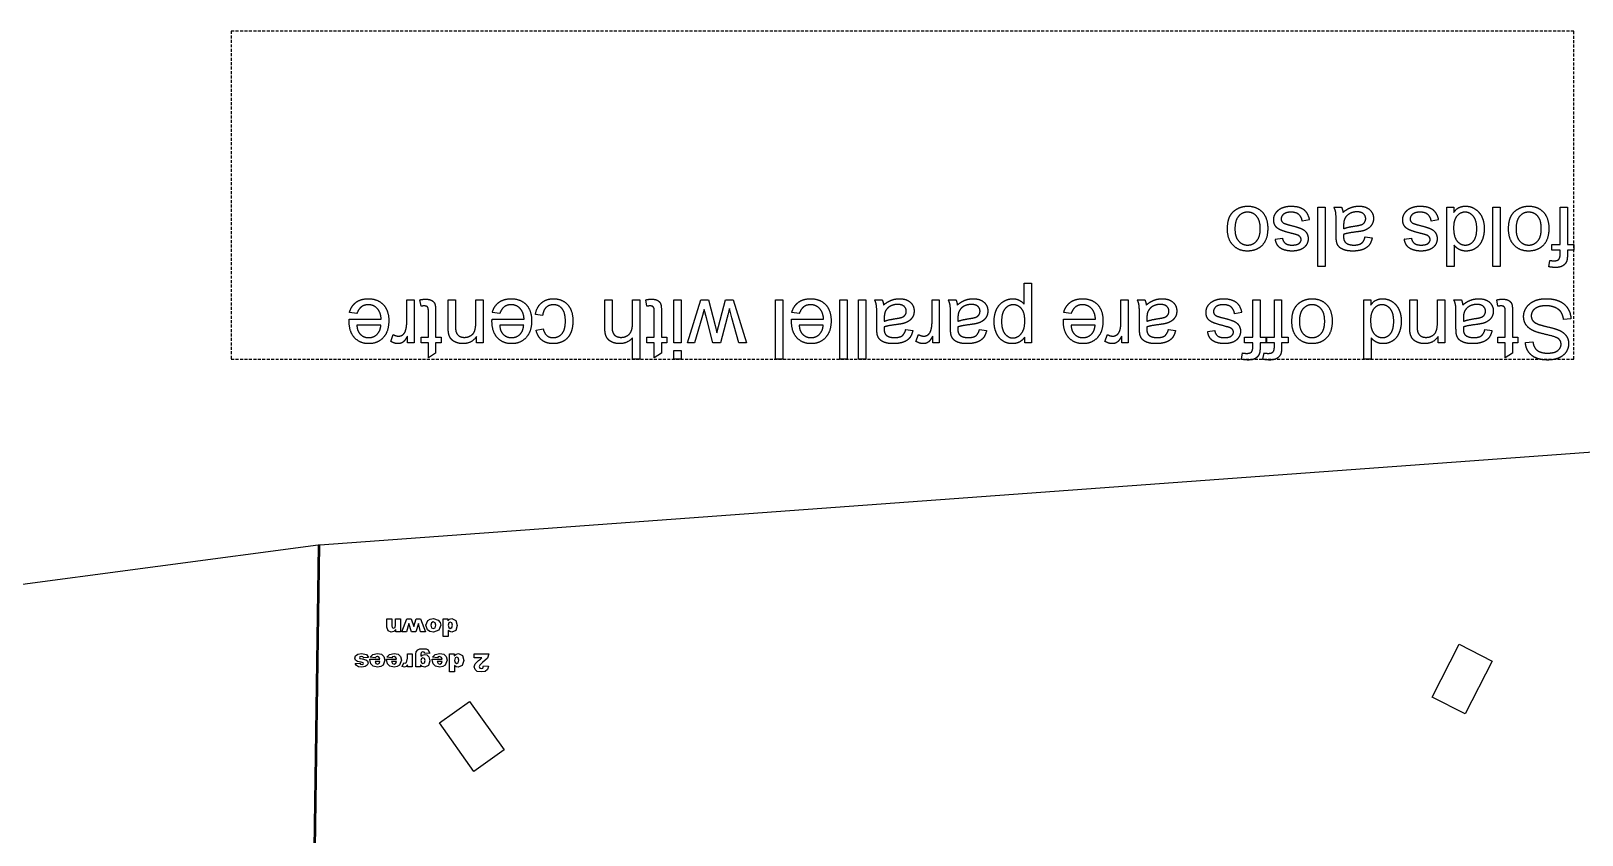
# Model space of a CAD drawing. Header units: millimetres. Extents: x -3 to 974, y -34 to 241.
# Drawn here: x 489.2 to 750.5, y 105.7 to 241.3 of the extents above; entities that cross this region are included whole.
import ezdxf

# ---------------------------------------------------------------- set-up
doc = ezdxf.new("R2010")
doc.units = ezdxf.units.MM
doc.linetypes.add('DASHED', pattern=[0.75, 0.5, -0.25])
doc.layers.get('0').update_dxf_attribs({"linetype": 'CONTINUOUS'})

msp = doc.modelspace()

# ---------------------------------------------------------------- linework, layer by layer
at = {"linetype": 'DASHED'}
for p, q in [((749.17, 241.28), (522.92, 241.28)), ((522.92, 241.28), (522.92, 185.98)), ((749.17, 185.98), (749.17, 241.28)), ((522.92, 185.98), (749.17, 185.98))]:
    msp.add_line(p, q, dxfattribs=at)
for p, q in [((704.61, 209.42), (703.39, 209.23)), ((706.02, 201.58), (706.02, 211.58)), ((706.02, 211.58), (707.25, 211.58)), ((707.25, 211.58), (707.25, 201.58)), ((708.73, 211.58), (710.02, 211.58)), ((726.35, 209.42), (725.13, 209.23)), ((727.79, 201.58), (727.79, 211.58)), ((727.79, 211.58), (728.93, 211.58)), ((728.93, 211.58), (728.93, 210.67)), ((735.53, 201.58), (735.53, 211.58)), ((735.53, 211.58), (736.76, 211.58)), ((736.76, 211.58), (736.76, 201.58)), ((746.87, 205.29), (746.87, 211.58)), ((746.87, 211.58), (748.09, 211.58)), ((748.09, 211.58), (748.09, 205.29)), ((709.12, 206.91), (709.12, 208.55)), ((710.37, 208.4), (710.37, 207.95)), ((713.99, 206.57), (715.19, 206.41)), ((698.86, 206.21), (700.07, 206.37)), ((720.6, 206.21), (721.8, 206.37)), ((729.01, 205.17), (729.01, 201.58)), ((745.45, 204.34), (745.45, 205.29)), ((745.45, 205.29), (746.87, 205.29)), ((746.87, 204.34), (745.45, 204.34)), ((746.87, 203.67), (746.87, 204.34)), ((748.09, 205.29), (749.17, 205.29)), ((749.17, 204.34), (748.09, 204.34)), ((748.09, 204.34), (748.09, 203.57)), ((749.17, 205.29), (749.17, 204.34)), ((707.25, 201.58), (706.02, 201.58)), ((729.01, 201.58), (727.79, 201.58)), ((736.76, 201.58), (735.53, 201.58)), ((744.94, 201.54), (745.12, 202.61)), ((656.55, 195.23), (656.55, 198.75)), ((656.55, 198.75), (657.77, 198.75)), ((657.77, 198.75), (657.77, 188.73)), ((544.11, 193.64), (542.84, 193.8)), ((552.51, 192.18), (552.51, 195.98)), ((552.51, 195.98), (553.73, 195.98)), ((553.73, 195.98), (553.73, 188.73)), ((554.92, 194.88), (554.74, 195.96)), ((556.16, 189.69), (556.16, 193.92)), ((557.38, 193.86), (557.38, 189.69)), ((559.49, 191.52), (559.49, 195.98)), ((559.49, 195.98), (560.71, 195.98)), ((560.71, 195.98), (560.71, 191.57)), ((564.14, 192.02), (564.14, 195.98)), ((564.14, 195.98), (565.37, 195.98)), ((565.37, 195.98), (565.37, 188.73)), ((568.18, 193.64), (566.91, 193.8)), ((575.4, 193.32), (574.19, 193.48)), ((585.88, 191.39), (585.88, 195.98)), ((585.88, 195.98), (587.1, 195.98)), ((587.1, 195.98), (587.1, 191.39)), ((590.55, 192.01), (590.55, 195.98)), ((590.55, 195.98), (591.78, 195.98)), ((591.78, 195.98), (591.78, 185.98)), ((592.98, 194.88), (592.8, 195.96)), ((594.21, 189.69), (594.21, 193.92)), ((595.43, 193.86), (595.43, 189.69)), ((597.53, 188.73), (597.53, 195.98)), ((597.53, 195.98), (598.76, 195.98)), ((598.76, 195.98), (598.76, 188.73)), ((599.79, 188.73), (602.06, 195.98)), ((602.06, 195.98), (603.33, 195.98)), ((602.64, 194.32), (602.23, 192.92)), ((603, 192.93), (602.64, 194.32)), ((603.33, 195.98), (604.49, 191.64)), ((604.76, 190.4), (606.23, 195.98)), ((606.23, 195.98), (607.51, 195.98)), ((607.31, 192.91), (606.88, 194.47)), ((607.51, 195.98), (609.73, 188.73)), ((614.64, 185.98), (614.64, 195.98)), ((614.64, 195.98), (615.86, 195.98)), ((615.86, 195.98), (615.86, 185.98)), ((618.65, 193.64), (617.38, 193.8)), ((625.51, 185.98), (625.51, 195.98)), ((625.51, 195.98), (626.74, 195.98)), ((626.74, 195.98), (626.74, 185.98)), ((628.61, 185.98), (628.61, 195.98)), ((628.61, 195.98), (629.84, 195.98)), ((629.84, 195.98), (629.84, 185.98)), ((631.33, 195.98), (632.61, 195.98)), ((641.02, 192.18), (641.02, 195.98)), ((641.02, 195.98), (642.25, 195.98)), ((642.25, 195.98), (642.25, 188.73)), ((643.75, 195.98), (645.03, 195.98)), ((664.46, 193.64), (663.2, 193.8)), ((672.86, 192.18), (672.86, 195.98)), ((672.86, 195.98), (674.09, 195.98)), ((674.09, 195.98), (674.09, 188.73)), ((675.59, 195.98), (676.87, 195.98)), ((693.2, 193.81), (691.99, 193.62)), ((695.08, 189.69), (695.08, 195.98)), ((695.08, 195.98), (696.3, 195.98)), ((696.3, 195.98), (696.3, 189.69)), ((698.71, 189.69), (698.71, 195.98)), ((698.71, 195.98), (699.93, 195.98)), ((699.93, 195.98), (699.93, 189.69)), ((713.8, 185.98), (713.8, 195.98)), ((713.8, 195.98), (714.94, 195.98)), ((714.94, 195.98), (714.94, 195.06)), ((721.52, 191.52), (721.52, 195.98)), ((721.52, 195.98), (722.75, 195.98)), ((722.75, 195.98), (722.75, 191.57)), ((726.18, 192.02), (726.18, 195.98)), ((726.18, 195.98), (727.41, 195.98)), ((727.41, 195.98), (727.41, 188.73)), ((728.93, 195.98), (730.21, 195.98)), ((736.38, 194.88), (736.2, 195.96)), ((737.62, 189.69), (737.62, 193.92)), ((738.84, 193.86), (738.84, 189.69)), ((542.81, 192.67), (548.21, 192.67)), ((548.14, 191.66), (544.1, 191.66)), ((566.88, 192.67), (572.28, 192.67)), ((572.21, 191.66), (568.17, 191.66)), ((574.31, 190.86), (575.5, 191.04)), ((602.23, 192.92), (600.99, 188.73)), ((604.09, 188.73), (603, 192.93)), ((604.49, 191.64), (604.76, 190.4)), ((606.5, 192.98), (605.35, 188.73)), ((608.46, 188.73), (607.31, 192.91)), ((617.34, 192.67), (622.75, 192.67)), ((622.68, 191.66), (618.63, 191.66)), ((631.72, 191.3), (631.72, 192.94)), ((632.96, 192.79), (632.96, 192.34)), ((636.59, 190.96), (637.79, 190.8)), ((644.14, 191.3), (644.14, 192.94)), ((645.38, 192.79), (645.38, 192.34)), ((649.01, 190.96), (650.21, 190.8)), ((663.16, 192.67), (668.56, 192.67)), ((668.5, 191.66), (664.45, 191.66)), ((675.98, 191.3), (675.98, 192.94)), ((677.22, 192.79), (677.22, 192.34)), ((680.85, 190.96), (682.05, 190.8)), ((729.31, 191.3), (729.31, 192.94)), ((730.56, 192.79), (730.56, 192.34)), ((734.19, 190.96), (735.39, 190.8)), ((748.67, 192.76), (747.43, 192.65)), ((549.8, 188.96), (550.22, 190.1)), ((552.63, 188.73), (552.63, 189.83)), ((553.73, 188.73), (552.63, 188.73)), ((554.92, 188.73), (554.92, 189.69)), ((554.92, 189.69), (556.16, 189.69)), ((556.16, 188.73), (554.92, 188.73)), ((556.16, 186.2), (556.16, 188.73)), ((557.38, 189.69), (558.28, 189.69)), ((558.28, 188.73), (557.38, 188.73)), ((557.38, 188.73), (557.38, 186.94)), ((558.28, 189.69), (558.28, 188.73)), ((564.27, 188.73), (564.27, 189.76)), ((565.37, 188.73), (564.27, 188.73)), ((590.55, 185.98), (590.55, 189.56)), ((592.98, 188.73), (592.98, 189.69)), ((592.98, 189.69), (594.21, 189.69)), ((594.21, 188.73), (592.98, 188.73)), ((594.21, 186.2), (594.21, 188.73)), ((595.43, 189.69), (596.33, 189.69)), ((596.33, 188.73), (595.43, 188.73)), ((595.43, 188.73), (595.43, 186.94)), ((596.33, 189.69), (596.33, 188.73)), ((598.76, 188.73), (597.53, 188.73)), ((600.99, 188.73), (599.79, 188.73)), ((605.35, 188.73), (604.09, 188.73)), ((609.73, 188.73), (608.46, 188.73)), ((638.31, 188.96), (638.73, 190.1)), ((641.14, 188.73), (641.14, 189.83)), ((642.25, 188.73), (641.14, 188.73)), ((656.65, 188.73), (656.65, 189.67)), ((657.77, 188.73), (656.65, 188.73)), ((670.15, 188.96), (670.58, 190.1)), ((672.98, 188.73), (672.98, 189.83)), ((674.09, 188.73), (672.98, 188.73)), ((687.46, 190.6), (688.66, 190.77)), ((693.67, 188.73), (693.67, 189.69)), ((693.67, 189.69), (695.08, 189.69)), ((695.08, 188.73), (693.67, 188.73)), ((695.08, 188.06), (695.08, 188.73)), ((696.3, 189.69), (697.38, 189.69)), ((697.38, 188.73), (696.3, 188.73)), ((696.3, 188.73), (696.3, 187.96)), ((697.3, 188.73), (697.3, 189.69)), ((697.3, 189.69), (698.71, 189.69)), ((698.71, 188.73), (697.3, 188.73)), ((697.38, 189.69), (697.38, 188.73)), ((698.71, 188.06), (698.71, 188.73)), ((699.93, 189.69), (701.01, 189.69)), ((701.01, 188.73), (699.93, 188.73)), ((699.93, 188.73), (699.93, 187.96)), ((701.01, 189.69), (701.01, 188.73)), ((715.02, 189.56), (715.02, 185.98)), ((726.31, 188.73), (726.31, 189.76)), ((727.41, 188.73), (726.31, 188.73)), ((736.38, 188.73), (736.38, 189.69)), ((736.38, 189.69), (737.62, 189.69)), ((737.62, 188.73), (736.38, 188.73)), ((737.62, 186.2), (737.62, 188.73)), ((738.84, 189.69), (739.74, 189.69)), ((739.74, 188.73), (738.84, 188.73)), ((738.84, 188.73), (738.84, 186.94)), ((739.74, 189.69), (739.74, 188.73)), ((741.01, 188.79), (742.28, 188.89)), ((557.38, 186.94), (556.16, 186.2)), ((591.78, 185.98), (590.55, 185.98)), ((595.43, 186.94), (594.21, 186.2)), ((597.53, 185.98), (597.53, 187.39)), ((597.53, 187.39), (598.76, 187.39)), ((598.76, 185.98), (597.53, 185.98)), ((598.76, 187.39), (598.76, 185.98)), ((615.86, 185.98), (614.64, 185.98)), ((626.74, 185.98), (625.51, 185.98)), ((629.84, 185.98), (628.61, 185.98)), ((693.15, 185.93), (693.33, 187)), ((696.78, 185.93), (696.96, 187)), ((715.02, 185.98), (713.8, 185.98)), ((738.84, 186.94), (737.62, 186.2)), ((809.28, 174.43), (537.87, 154.61)), ((537.56, 154.59), (328.31, 126.67)), ((536.64, 79.85, 0), (537.72, 154.6))]:
    msp.add_line(p, q)
for points in [[(536.49, 79.85), (536.79, 79.84), (537.87, 154.61), (537.56, 154.59)], [(551.45, 140), (550.68, 140), (550.68, 140.35), (550.33, 140.04), (549.89, 139.95), (549.35, 140.15), (549.16, 140.79), (549.16, 142.17), (549.99, 142.17), (549.99, 140.98), (550.07, 140.69), (550.28, 140.6), (550.53, 140.72), (550.62, 141.13), (550.62, 142.17), (551.45, 142.17)], [(554.85, 142.17), (555.65, 140), (554.85, 140), (554.5, 141.37), (554.06, 140), (553.3, 140), (552.85, 141.37), (552.49, 140), (551.69, 140), (552.5, 142.17), (553.24, 142.17), (553.68, 140.86), (554.1, 142.17)], [(558.23, 141.09), (557.9, 140.27), (556.99, 139.95), (556.42, 140.04), (556, 140.33), (555.73, 141.08), (556.07, 141.9), (556.46, 142.14), (556.99, 142.22), (557.83, 141.95), (558.13, 141.57)], [(557.4, 141.09), (557.28, 141.52), (556.98, 141.66), (556.69, 141.52), (556.57, 141.08), (556.69, 140.66), (556.98, 140.52), (557.28, 140.66)], [(558.64, 139.17), (558.64, 142.17), (559.42, 142.17), (559.42, 141.85), (559.71, 142.13), (560.12, 142.22), (560.79, 141.88), (561.03, 141.06), (560.77, 140.23), (560.11, 139.95), (559.76, 140.01), (559.48, 140.21), (559.48, 139.17)], [(559.47, 141.08), (559.58, 140.7), (559.85, 140.57), (560.1, 140.69), (560.2, 141.1), (560.09, 141.49), (559.84, 141.61), (559.58, 141.48)], [(546.08, 135.66), (545.25, 135.58), (545.11, 135.79), (544.86, 135.85), (544.6, 135.78), (544.53, 135.65), (544.63, 135.51), (544.98, 135.42), (545.59, 135.28), (545.87, 135.07), (545.99, 134.72), (545.86, 134.35), (545.52, 134.11), (544.93, 134.04), (544.36, 134.1), (544.05, 134.28), (543.84, 134.62), (544.63, 134.7), (544.73, 134.54), (544.97, 134.48), (545.18, 134.53), (545.24, 134.65), (545.16, 134.77), (544.8, 134.84), (544.19, 134.97), (543.88, 135.21), (543.77, 135.55), (543.88, 135.92), (544.24, 136.2), (544.91, 136.31), (545.75, 136.14)], [(546.31, 135.38), (547.98, 135.38), (547.88, 135.68), (547.56, 135.82), (547.33, 135.76), (547.18, 135.62), (546.36, 135.7), (546.82, 136.17), (547.58, 136.31), (548.26, 136.19), (548.67, 135.8), (548.83, 135.18), (548.51, 134.35), (548.12, 134.12), (547.6, 134.04), (546.87, 134.18), (546.46, 134.59), (546.31, 135.29)], [(549.11, 135.38), (550.78, 135.38), (550.67, 135.68), (550.36, 135.82), (550.12, 135.76), (549.98, 135.62), (549.16, 135.7), (549.61, 136.17), (550.37, 136.31), (551.05, 136.19), (551.46, 135.8), (551.63, 135.18), (551.3, 134.35), (550.91, 134.12), (550.4, 134.04), (549.66, 134.18), (549.25, 134.59), (549.11, 135.29)], [(553.44, 134.09), (552.66, 134.09), (552.66, 134.44), (552.43, 134.12), (552.13, 134.04), (551.73, 134.15), (551.99, 134.75), (552.22, 134.68), (552.48, 134.82), (552.61, 135.53), (552.61, 136.26), (553.44, 136.26)], [(554.81, 134.09), (554.03, 134.09), (554.03, 136.14), (554.03, 136.24), (554.11, 136.63), (554.35, 136.93), (554.71, 137.09), (555.22, 137.14), (555.77, 137.09), (556.12, 136.95), (556.36, 136.42), (556.36, 136.31), (555.55, 136.4), (555.46, 136.56), (555.23, 136.62), (554.96, 136.52), (554.87, 136.19), (554.87, 135.86), (555.11, 136.07), (555.53, 136.17), (555.92, 136.08), (556.23, 135.79), (556.42, 135.08), (556.18, 134.3), (555.54, 134.04), (555.12, 134.12), (554.81, 134.41)], [(556.81, 135.38), (558.48, 135.38), (558.37, 135.68), (558.05, 135.82), (557.82, 135.76), (557.68, 135.62), (556.86, 135.7), (557.31, 136.17), (558.07, 136.31), (558.75, 136.19), (559.16, 135.8), (559.33, 135.18), (559, 134.35), (558.61, 134.12), (558.1, 134.04), (557.36, 134.18), (556.95, 134.59), (556.81, 135.29)], [(559.73, 133.26), (559.73, 136.26), (560.51, 136.26), (560.51, 135.94), (560.81, 136.22), (561.21, 136.31), (561.89, 135.97), (562.12, 135.15), (561.86, 134.32), (561.2, 134.04), (560.85, 134.1), (560.57, 134.3), (560.57, 133.26)], [(563.85, 136.26), (566.35, 136.26), (566.09, 135.56), (565.27, 134.79), (564.8, 134.38), (564.7, 134.11), (564.8, 133.88), (565.06, 133.78), (565.32, 133.88), (565.45, 134.23), (566.29, 134.17), (566.11, 133.62), (565.74, 133.31), (565.08, 133.21), (564.4, 133.31), (564.01, 133.62), (563.87, 134.08), (564.03, 134.61), (564.62, 135.16), (564.95, 135.4), (565.15, 135.58), (563.85, 135.58)], [(725.3, 128.99), (729.85, 137.9), (735.42, 135.05), (730.88, 126.14)], [(547.16, 134.98), (547.29, 134.64), (547.57, 134.53), (547.89, 134.69), (547.98, 134.98)], [(549.96, 134.98), (550.09, 134.64), (550.36, 134.53), (550.68, 134.69), (550.78, 134.98)], [(555.59, 135.14), (555.49, 135.49), (555.23, 135.6), (554.97, 135.49), (554.86, 135.13), (554.97, 134.77), (555.24, 134.64), (555.5, 134.76)], [(557.66, 134.98), (557.79, 134.64), (558.06, 134.53), (558.38, 134.69), (558.48, 134.98)], [(560.56, 135.17), (560.67, 134.79), (560.95, 134.66), (561.19, 134.78), (561.29, 135.19), (561.19, 135.58), (560.94, 135.7), (560.67, 135.57)], [(568.9, 120.09), (563.8, 116.46), (558.01, 124.61), (563.11, 128.24)]]:
    msp.add_lwpolyline(points, close=True)
for points in [[(692.44, 211.3), (693.24, 211.75), (694.19, 211.75)], [(694.19, 211.75), (695.71, 211.75), (696.65, 210.77)], [(699.98, 211.45), (700.66, 211.75), (701.51, 211.75)], [(701.51, 211.75), (702.92, 211.75), (703.66, 211.16)], [(711.58, 211.51), (712.21, 211.75), (712.93, 211.75)], [(712.93, 211.75), (714.12, 211.75), (714.76, 211.16)], [(721.72, 211.45), (722.4, 211.75), (723.25, 211.75)], [(723.25, 211.75), (724.66, 211.75), (725.4, 211.16)], [(728.93, 210.67), (729.61, 211.75), (730.95, 211.75)], [(730.95, 211.75), (731.82, 211.75), (732.54, 211.27)], [(739.81, 211.3), (740.61, 211.75), (741.56, 211.75)], [(741.56, 211.75), (743.08, 211.75), (744.02, 210.77)], [(690.8, 207.86), (690.8, 209.26), (691.22, 210.06)], [(691.22, 210.06), (691.64, 210.86), (692.44, 211.3)], [(692.67, 210.04), (692.06, 209.35), (692.06, 207.92)], [(694.19, 210.74), (693.28, 210.74), (692.67, 210.04)], [(695.72, 210.05), (695.11, 210.74), (694.19, 210.74)], [(696.33, 207.96), (696.33, 209.35), (695.72, 210.05)], [(696.65, 210.77), (697.59, 209.8), (697.59, 207.96)], [(698.59, 209.46), (698.59, 210.07), (698.95, 210.61)], [(698.88, 208.4), (698.59, 208.83), (698.59, 209.46)], [(698.95, 210.61), (699.31, 211.15), (699.98, 211.45)], [(700.26, 210.39), (699.85, 210.05), (699.85, 209.59)], [(699.85, 209.59), (699.85, 209.17), (700.22, 208.93)], [(701.52, 210.74), (700.67, 210.74), (700.26, 210.39)], [(702.82, 210.35), (702.36, 210.74), (701.52, 210.74)], [(703.39, 209.23), (703.29, 209.96), (702.82, 210.35)], [(703.66, 211.16), (704.4, 210.57), (704.61, 209.42)], [(709.05, 210.71), (708.97, 211.17), (708.73, 211.58)], [(709.12, 208.55), (709.12, 210.26), (709.05, 210.71)], [(710.02, 211.58), (710.21, 211.2), (710.26, 210.69)], [(710.26, 210.69), (710.94, 211.27), (711.58, 211.51)], [(710.56, 209.63), (710.37, 209.21), (710.37, 208.4)], [(711.37, 210.48), (710.82, 210.16), (710.56, 209.63)], [(712.64, 210.79), (711.93, 210.79), (711.37, 210.48)], [(713.72, 210.46), (713.35, 210.79), (712.64, 210.79)], [(714.1, 209.64), (714.1, 210.13), (713.72, 210.46)], [(713.93, 209.06), (714.1, 209.32), (714.1, 209.64)], [(714.76, 211.16), (715.41, 210.58), (715.41, 209.67)], [(715.41, 209.67), (715.41, 209.14), (715.16, 208.7)], [(720.33, 209.46), (720.33, 210.07), (720.69, 210.61)], [(720.62, 208.4), (720.33, 208.83), (720.33, 209.46)], [(720.69, 210.61), (721.05, 211.15), (721.72, 211.45)], [(722, 210.39), (721.59, 210.05), (721.59, 209.59)], [(721.59, 209.59), (721.59, 209.17), (721.95, 208.93)], [(723.26, 210.74), (722.41, 210.74), (722, 210.39)], [(724.56, 210.35), (724.1, 210.74), (723.26, 210.74)], [(725.13, 209.23), (725.03, 209.96), (724.56, 210.35)], [(725.4, 211.16), (726.14, 210.57), (726.35, 209.42)], [(729.47, 210.08), (728.91, 209.42), (728.91, 208.07)], [(730.84, 210.74), (730.03, 210.74), (729.47, 210.08)], [(732.22, 210.05), (731.63, 210.74), (730.84, 210.74)], [(732.81, 207.97), (732.81, 209.36), (732.22, 210.05)], [(732.54, 211.27), (733.27, 210.79), (733.67, 209.94)], [(733.67, 209.94), (734.07, 209.08), (734.07, 207.97)], [(738.17, 207.86), (738.17, 209.26), (738.59, 210.06)], [(738.59, 210.06), (739.01, 210.86), (739.81, 211.3)], [(740.04, 210.04), (739.43, 209.35), (739.43, 207.92)], [(741.56, 210.74), (740.64, 210.74), (740.04, 210.04)], [(743.09, 210.05), (742.48, 210.74), (741.56, 210.74)], [(743.69, 207.96), (743.69, 209.35), (743.09, 210.05)], [(744.02, 210.77), (744.96, 209.8), (744.96, 207.96)], [(691.75, 205.15), (690.8, 206.13), (690.8, 207.86)], [(692.06, 207.92), (692.06, 206.58), (692.67, 205.88)], [(695.72, 205.88), (696.33, 206.57), (696.33, 207.96)], [(697.59, 207.96), (697.59, 205.95), (696.47, 204.98)], [(699.69, 207.76), (699.18, 207.98), (698.88, 208.4)], [(701.51, 207.19), (700.21, 207.54), (699.69, 207.76)], [(700.22, 208.93), (700.47, 208.77), (701.47, 208.51)], [(701.47, 208.51), (702.82, 208.17), (703.34, 207.92)], [(702.6, 206.88), (702.41, 206.95), (701.51, 207.19)], [(703.07, 206.55), (702.92, 206.75), (702.6, 206.88)], [(703.22, 206.12), (703.22, 206.36), (703.07, 206.55)], [(703.34, 207.92), (703.86, 207.68), (704.13, 207.24)], [(704.13, 207.24), (704.4, 206.8), (704.4, 206.26)], [(709.19, 205.78), (709.12, 206.09), (709.12, 206.91)], [(710.37, 206.99), (710.36, 206.73), (710.36, 206.67)], [(710.36, 206.67), (710.36, 205.92), (710.71, 205.61)], [(710.37, 207.95), (711.03, 208.22), (712.37, 208.41)], [(712.55, 207.41), (711.07, 207.23), (710.37, 206.99)], [(712.37, 208.41), (713.13, 208.52), (713.44, 208.66)], [(713.65, 207.59), (713.28, 207.5), (712.55, 207.41)], [(713.38, 205.5), (713.8, 205.8), (713.99, 206.57)], [(713.44, 208.66), (713.76, 208.79), (713.93, 209.06)], [(714.53, 208), (714.14, 207.73), (713.65, 207.59)], [(715.16, 208.7), (714.92, 208.26), (714.53, 208)], [(721.43, 207.76), (720.92, 207.98), (720.62, 208.4)], [(723.25, 207.19), (721.95, 207.54), (721.43, 207.76)], [(721.95, 208.93), (722.21, 208.77), (723.21, 208.51)], [(723.21, 208.51), (724.56, 208.17), (725.08, 207.92)], [(724.34, 206.88), (724.15, 206.95), (723.25, 207.19)], [(724.81, 206.55), (724.66, 206.75), (724.34, 206.88)], [(724.96, 206.12), (724.96, 206.36), (724.81, 206.55)], [(725.08, 207.92), (725.6, 207.68), (725.87, 207.24)], [(725.87, 207.24), (726.14, 206.8), (726.14, 206.26)], [(728.91, 208.07), (728.91, 206.58), (729.48, 205.89)], [(732.26, 205.86), (732.81, 206.53), (732.81, 207.97)], [(734.07, 207.97), (734.07, 206.88), (733.71, 206)], [(739.12, 205.15), (738.17, 206.13), (738.17, 207.86)], [(739.43, 207.92), (739.43, 206.58), (740.04, 205.88)], [(743.09, 205.88), (743.69, 206.57), (743.69, 207.96)], [(744.96, 207.96), (744.96, 205.95), (743.84, 204.98)], [(694.19, 204.18), (692.7, 204.18), (691.75, 205.15)], [(692.67, 205.88), (693.28, 205.19), (694.19, 205.19)], [(694.19, 205.19), (695.11, 205.19), (695.72, 205.88)], [(696.47, 204.98), (695.54, 204.18), (694.19, 204.18)], [(699.29, 205.09), (698.98, 205.51), (698.86, 206.21)], [(700.24, 204.42), (699.59, 204.67), (699.29, 205.09)], [(700.07, 206.37), (700.15, 205.81), (700.54, 205.5)], [(701.74, 204.18), (700.88, 204.18), (700.24, 204.42)], [(700.54, 205.5), (700.93, 205.19), (701.65, 205.19)], [(701.65, 205.19), (702.49, 205.19), (702.85, 205.46)], [(702.8, 204.32), (702.3, 204.18), (701.74, 204.18)], [(703.58, 204.68), (703.29, 204.47), (702.8, 204.32)], [(702.85, 205.46), (703.22, 205.74), (703.22, 206.12)], [(704.18, 205.37), (703.96, 204.95), (703.58, 204.68)], [(704.4, 206.26), (704.4, 205.78), (704.18, 205.37)], [(709.57, 204.94), (709.29, 205.27), (709.19, 205.78)], [(710.42, 204.39), (709.84, 204.61), (709.57, 204.94)], [(711.93, 204.18), (711, 204.18), (710.42, 204.39)], [(710.71, 205.61), (711.18, 205.19), (712.1, 205.19)], [(713.57, 204.43), (712.86, 204.18), (711.93, 204.18)], [(712.1, 205.19), (712.97, 205.19), (713.38, 205.5)], [(714.66, 205.16), (714.28, 204.69), (713.57, 204.43)], [(715.19, 206.41), (715.03, 205.64), (714.66, 205.16)], [(721.03, 205.09), (720.72, 205.51), (720.6, 206.21)], [(721.98, 204.42), (721.33, 204.67), (721.03, 205.09)], [(721.8, 206.37), (721.89, 205.81), (722.28, 205.5)], [(723.48, 204.18), (722.62, 204.18), (721.98, 204.42)], [(722.28, 205.5), (722.67, 205.19), (723.39, 205.19)], [(723.39, 205.19), (724.23, 205.19), (724.59, 205.46)], [(724.54, 204.32), (724.04, 204.18), (723.48, 204.18)], [(725.32, 204.68), (725.03, 204.47), (724.54, 204.32)], [(724.59, 205.46), (724.96, 205.74), (724.96, 206.12)], [(725.92, 205.37), (725.7, 204.95), (725.32, 204.68)], [(726.14, 206.26), (726.14, 205.78), (725.92, 205.37)], [(729.84, 204.45), (729.33, 204.73), (729.01, 205.17)], [(729.48, 205.89), (730.05, 205.19), (730.89, 205.19)], [(731.01, 204.18), (730.35, 204.18), (729.84, 204.45)], [(730.89, 205.19), (731.71, 205.19), (732.26, 205.86)], [(732.62, 204.65), (731.9, 204.18), (731.01, 204.18)], [(733.71, 206), (733.35, 205.12), (732.62, 204.65)], [(741.56, 204.18), (740.07, 204.18), (739.12, 205.15)], [(740.04, 205.88), (740.65, 205.19), (741.56, 205.19)], [(741.56, 205.19), (742.48, 205.19), (743.09, 205.88)], [(743.84, 204.98), (742.9, 204.18), (741.56, 204.18)], [(746.08, 201.41), (745.56, 201.41), (744.94, 201.54)], [(745.12, 202.61), (745.5, 202.54), (745.84, 202.54)], [(745.84, 202.54), (746.4, 202.54), (746.63, 202.78)], [(747.33, 201.71), (746.89, 201.41), (746.08, 201.41)], [(746.63, 202.78), (746.87, 203.02), (746.87, 203.67)], [(747.96, 202.48), (747.78, 202.01), (747.33, 201.71)], [(748.09, 203.57), (748.09, 202.84), (747.96, 202.48)], [(543.95, 195.53), (544.76, 196.14), (546.03, 196.14)], [(546.03, 196.14), (547.62, 196.14), (548.55, 195.16)], [(554.74, 195.96), (555.26, 196.07), (555.67, 196.07)], [(555.67, 196.07), (556.34, 196.07), (556.71, 195.86)], [(568.03, 195.53), (568.84, 196.14), (570.1, 196.14)], [(570.1, 196.14), (571.69, 196.14), (572.62, 195.16)], [(575.2, 195.43), (576.02, 196.14), (577.21, 196.14)], [(577.21, 196.14), (578.69, 196.14), (579.6, 195.17)], [(592.8, 195.96), (593.32, 196.07), (593.73, 196.07)], [(593.73, 196.07), (594.4, 196.07), (594.76, 195.86)], [(618.49, 195.53), (619.3, 196.14), (620.56, 196.14)], [(620.56, 196.14), (622.15, 196.14), (623.08, 195.16)], [(634.17, 195.9), (634.8, 196.14), (635.52, 196.14)], [(635.52, 196.14), (636.72, 196.14), (637.36, 195.56)], [(646.59, 195.9), (647.22, 196.14), (647.94, 196.14)], [(647.94, 196.14), (649.14, 196.14), (649.78, 195.56)], [(653.04, 195.67), (653.8, 196.14), (654.64, 196.14)], [(654.64, 196.14), (655.26, 196.14), (655.74, 195.88)], [(664.31, 195.53), (665.12, 196.14), (666.38, 196.14)], [(666.38, 196.14), (667.97, 196.14), (668.9, 195.16)], [(678.43, 195.9), (679.06, 196.14), (679.79, 196.14)], [(679.79, 196.14), (680.98, 196.14), (681.62, 195.56)], [(688.58, 195.84), (689.25, 196.14), (690.11, 196.14)], [(690.11, 196.14), (691.52, 196.14), (692.26, 195.55)], [(703.3, 195.7), (704.1, 196.14), (705.05, 196.14)], [(705.05, 196.14), (706.57, 196.14), (707.51, 195.16)], [(714.94, 195.06), (715.63, 196.14), (716.97, 196.14)], [(716.97, 196.14), (717.83, 196.14), (718.56, 195.66)], [(731.77, 195.9), (732.4, 196.14), (733.12, 196.14)], [(733.12, 196.14), (734.31, 196.14), (734.96, 195.56)], [(736.2, 195.96), (736.72, 196.07), (737.13, 196.07)], [(737.13, 196.07), (737.8, 196.07), (738.17, 195.86)], [(742.48, 195.75), (743.34, 196.15), (744.41, 196.15)], [(744.41, 196.15), (745.77, 196.15), (746.69, 195.75)], [(542.84, 193.8), (543.14, 194.91), (543.95, 195.53)], [(544.87, 194.78), (544.39, 194.42), (544.11, 193.64)], [(546.02, 195.13), (545.34, 195.13), (544.87, 194.78)], [(547.53, 194.5), (546.93, 195.13), (546.02, 195.13)], [(548.21, 192.67), (548.14, 193.86), (547.53, 194.5)], [(548.55, 195.16), (549.48, 194.18), (549.48, 192.42)], [(555.46, 194.93), (555.26, 194.93), (554.92, 194.88)], [(555.88, 194.84), (555.73, 194.93), (555.46, 194.93)], [(556.09, 194.6), (556.03, 194.75), (555.88, 194.84)], [(556.16, 193.92), (556.16, 194.45), (556.09, 194.6)], [(556.71, 195.86), (557.08, 195.65), (557.23, 195.3)], [(557.23, 195.3), (557.38, 194.96), (557.38, 193.86)], [(566.91, 193.8), (567.21, 194.91), (568.03, 195.53)], [(568.94, 194.78), (568.46, 194.42), (568.18, 193.64)], [(570.09, 195.13), (569.42, 195.13), (568.94, 194.78)], [(571.61, 194.5), (571, 195.13), (570.09, 195.13)], [(572.28, 192.67), (572.21, 193.86), (571.61, 194.5)], [(572.62, 195.16), (573.55, 194.18), (573.55, 192.42)], [(574.19, 193.48), (574.39, 194.73), (575.2, 195.43)], [(576.01, 194.69), (575.53, 194.24), (575.4, 193.32)], [(577.22, 195.13), (576.5, 195.13), (576.01, 194.69)], [(578.68, 194.47), (578.12, 195.13), (577.22, 195.13)], [(579.24, 192.35), (579.24, 193.81), (578.68, 194.47)], [(579.6, 195.17), (580.5, 194.2), (580.5, 192.38)], [(593.52, 194.93), (593.31, 194.93), (592.98, 194.88)], [(593.94, 194.84), (593.79, 194.93), (593.52, 194.93)], [(594.15, 194.6), (594.08, 194.75), (593.94, 194.84)], [(594.21, 193.92), (594.21, 194.45), (594.15, 194.6)], [(594.76, 195.86), (595.13, 195.65), (595.28, 195.3)], [(595.28, 195.3), (595.43, 194.96), (595.43, 193.86)], [(606.88, 194.47), (606.85, 194.35), (606.5, 192.98)], [(617.38, 193.8), (617.68, 194.91), (618.49, 195.53)], [(619.4, 194.78), (618.93, 194.42), (618.65, 193.64)], [(620.56, 195.13), (619.88, 195.13), (619.4, 194.78)], [(622.07, 194.5), (621.46, 195.13), (620.56, 195.13)], [(622.75, 192.67), (622.68, 193.86), (622.07, 194.5)], [(623.08, 195.16), (624.01, 194.18), (624.01, 192.42)], [(631.64, 195.11), (631.56, 195.56), (631.33, 195.98)], [(631.72, 192.94), (631.72, 194.65), (631.64, 195.11)], [(632.61, 195.98), (632.8, 195.59), (632.85, 195.08)], [(632.85, 195.08), (633.54, 195.66), (634.17, 195.9)], [(633.16, 194.02), (632.96, 193.6), (632.96, 192.79)], [(633.97, 194.87), (633.41, 194.56), (633.16, 194.02)], [(635.23, 195.18), (634.52, 195.18), (633.97, 194.87)], [(636.32, 194.85), (635.94, 195.18), (635.23, 195.18)], [(636.03, 193.05), (636.35, 193.19), (636.52, 193.45)], [(636.69, 194.03), (636.69, 194.52), (636.32, 194.85)], [(636.52, 193.45), (636.69, 193.71), (636.69, 194.03)], [(637.36, 195.56), (638, 194.97), (638, 194.07)], [(638, 194.07), (638, 193.53), (637.76, 193.09)], [(644.06, 195.11), (643.98, 195.56), (643.75, 195.98)], [(644.14, 192.94), (644.14, 194.65), (644.06, 195.11)], [(645.03, 195.98), (645.22, 195.59), (645.28, 195.08)], [(645.28, 195.08), (645.96, 195.66), (646.59, 195.9)], [(645.58, 194.02), (645.38, 193.6), (645.38, 192.79)], [(646.39, 194.87), (645.84, 194.56), (645.58, 194.02)], [(647.65, 195.18), (646.94, 195.18), (646.39, 194.87)], [(648.74, 194.85), (648.37, 195.18), (647.65, 195.18)], [(648.46, 193.05), (648.77, 193.19), (648.94, 193.45)], [(649.11, 194.03), (649.11, 194.52), (648.74, 194.85)], [(648.94, 193.45), (649.11, 193.71), (649.11, 194.03)], [(649.78, 195.56), (650.42, 194.97), (650.42, 194.07)], [(650.42, 194.07), (650.42, 193.53), (650.18, 193.09)], [(651.48, 192.3), (651.48, 193.41), (651.88, 194.3)], [(651.88, 194.3), (652.28, 195.19), (653.04, 195.67)], [(653.32, 194.44), (652.74, 193.75), (652.74, 192.29)], [(654.72, 195.13), (653.91, 195.13), (653.32, 194.44)], [(656.1, 194.46), (655.53, 195.13), (654.72, 195.13)], [(655.74, 195.88), (656.23, 195.62), (656.55, 195.23)], [(656.66, 192.4), (656.66, 193.79), (656.1, 194.46)], [(663.2, 193.8), (663.5, 194.91), (664.31, 195.53)], [(665.22, 194.78), (664.74, 194.42), (664.46, 193.64)], [(666.37, 195.13), (665.7, 195.13), (665.22, 194.78)], [(667.89, 194.5), (667.28, 195.13), (666.37, 195.13)], [(668.56, 192.67), (668.5, 193.86), (667.89, 194.5)], [(668.9, 195.16), (669.83, 194.18), (669.83, 192.42)], [(675.9, 195.11), (675.82, 195.56), (675.59, 195.98)], [(675.98, 192.94), (675.98, 194.65), (675.9, 195.11)], [(676.87, 195.98), (677.06, 195.59), (677.12, 195.08)], [(677.12, 195.08), (677.8, 195.66), (678.43, 195.9)], [(677.42, 194.02), (677.22, 193.6), (677.22, 192.79)], [(678.23, 194.87), (677.68, 194.56), (677.42, 194.02)], [(679.49, 195.18), (678.78, 195.18), (678.23, 194.87)], [(680.58, 194.85), (680.21, 195.18), (679.49, 195.18)], [(680.3, 193.05), (680.61, 193.19), (680.78, 193.45)], [(680.95, 194.03), (680.95, 194.52), (680.58, 194.85)], [(680.78, 193.45), (680.95, 193.71), (680.95, 194.03)], [(681.62, 195.56), (682.26, 194.97), (682.26, 194.07)], [(682.26, 194.07), (682.26, 193.53), (682.02, 193.09)], [(687.19, 193.85), (687.19, 194.46), (687.54, 195)], [(687.48, 192.8), (687.19, 193.22), (687.19, 193.85)], [(687.54, 195), (687.9, 195.55), (688.58, 195.84)], [(688.86, 194.79), (688.45, 194.44), (688.45, 193.98)], [(688.45, 193.98), (688.45, 193.56), (688.81, 193.32)], [(690.11, 195.13), (689.27, 195.13), (688.86, 194.79)], [(691.42, 194.74), (690.95, 195.13), (690.11, 195.13)], [(691.99, 193.62), (691.89, 194.35), (691.42, 194.74)], [(692.26, 195.55), (693, 194.97), (693.2, 193.81)], [(701.66, 192.25), (701.66, 193.65), (702.08, 194.45)], [(702.08, 194.45), (702.5, 195.25), (703.3, 195.7)], [(703.53, 194.43), (702.92, 193.74), (702.92, 192.31)], [(705.05, 195.13), (704.14, 195.13), (703.53, 194.43)], [(706.58, 194.44), (705.97, 195.13), (705.05, 195.13)], [(707.19, 192.35), (707.19, 193.75), (706.58, 194.44)], [(707.51, 195.16), (708.45, 194.19), (708.45, 192.35)], [(715.48, 194.47), (714.92, 193.81), (714.92, 192.46)], [(716.85, 195.13), (716.05, 195.13), (715.48, 194.47)], [(718.24, 194.44), (717.65, 195.13), (716.85, 195.13)], [(718.82, 192.36), (718.82, 193.75), (718.24, 194.44)], [(718.56, 195.66), (719.29, 195.19), (719.69, 194.33)], [(719.69, 194.33), (720.09, 193.47), (720.09, 192.36)], [(729.24, 195.11), (729.16, 195.56), (728.93, 195.98)], [(729.31, 192.94), (729.31, 194.65), (729.24, 195.11)], [(730.21, 195.98), (730.4, 195.59), (730.45, 195.08)], [(730.45, 195.08), (731.14, 195.66), (731.77, 195.9)], [(730.75, 194.02), (730.56, 193.6), (730.56, 192.79)], [(731.57, 194.87), (731.01, 194.56), (730.75, 194.02)], [(732.83, 195.18), (732.12, 195.18), (731.57, 194.87)], [(733.92, 194.85), (733.54, 195.18), (732.83, 195.18)], [(733.63, 193.05), (733.95, 193.19), (734.12, 193.45)], [(734.29, 194.03), (734.29, 194.52), (733.92, 194.85)], [(734.12, 193.45), (734.29, 193.71), (734.29, 194.03)], [(734.96, 195.56), (735.6, 194.97), (735.6, 194.07)], [(735.6, 194.07), (735.6, 193.53), (735.35, 193.09)], [(736.92, 194.93), (736.72, 194.93), (736.38, 194.88)], [(737.34, 194.84), (737.19, 194.93), (736.92, 194.93)], [(737.55, 194.6), (737.49, 194.75), (737.34, 194.84)], [(737.62, 193.92), (737.62, 194.45), (737.55, 194.6)], [(738.17, 195.86), (738.54, 195.65), (738.69, 195.3)], [(738.69, 195.3), (738.84, 194.96), (738.84, 193.86)], [(740.71, 193.15), (740.71, 193.95), (741.17, 194.66)], [(741.17, 194.66), (741.63, 195.36), (742.48, 195.75)], [(742.27, 194.12), (741.99, 193.73), (741.99, 193.26)], [(743.13, 194.74), (742.55, 194.51), (742.27, 194.12)], [(744.47, 194.96), (743.71, 194.96), (743.13, 194.74)], [(746.01, 194.66), (745.32, 194.96), (744.47, 194.96)], [(747.01, 193.89), (746.69, 194.37), (746.01, 194.66)], [(746.69, 195.75), (747.6, 195.36), (748.12, 194.56)], [(747.43, 192.65), (747.34, 193.4), (747.01, 193.89)], [(748.12, 194.56), (748.65, 193.77), (748.67, 192.76)], [(542.8, 192.34), (542.8, 192.45), (542.81, 192.67)], [(543.72, 189.56), (542.8, 190.55), (542.8, 192.34)], [(544.1, 191.66), (544.18, 190.74), (544.56, 190.29)], [(547.5, 190.14), (548.08, 190.71), (548.14, 191.66)], [(549.48, 192.42), (549.48, 190.59), (548.54, 189.58)], [(552.3, 190.75), (552.51, 191.41), (552.51, 192.18)], [(559.55, 190.33), (559.49, 190.67), (559.49, 191.52)], [(560.71, 191.57), (560.71, 190.82), (560.86, 190.45)], [(563.57, 190.13), (564.14, 190.63), (564.14, 192.02)], [(566.87, 192.34), (566.87, 192.45), (566.88, 192.67)], [(567.79, 189.56), (566.87, 190.55), (566.87, 192.34)], [(568.17, 191.66), (568.25, 190.74), (568.63, 190.29)], [(571.58, 190.14), (572.15, 190.71), (572.21, 191.66)], [(573.55, 192.42), (573.55, 190.59), (572.61, 189.58)], [(575.27, 189.17), (574.52, 189.76), (574.31, 190.86)], [(575.5, 191.04), (575.67, 190.31), (576.11, 189.95)], [(578.66, 190.24), (579.24, 190.91), (579.24, 192.35)], [(580.5, 192.38), (580.5, 191.21), (580.11, 190.33)], [(586.13, 189.76), (585.88, 190.32), (585.88, 191.39)], [(587.1, 191.39), (587.1, 190.46), (587.5, 190.05)], [(590.34, 190.68), (590.55, 191.16), (590.55, 192.01)], [(617.34, 192.34), (617.34, 192.45), (617.34, 192.67)], [(618.26, 189.56), (617.34, 190.55), (617.34, 192.34)], [(618.63, 191.66), (618.71, 190.74), (619.1, 190.29)], [(622.04, 190.14), (622.62, 190.71), (622.68, 191.66)], [(624.01, 192.42), (624.01, 190.59), (623.07, 189.58)], [(631.78, 190.17), (631.72, 190.49), (631.72, 191.3)], [(632.96, 191.38), (632.95, 191.13), (632.95, 191.06)], [(632.95, 191.06), (632.95, 190.31), (633.3, 190)], [(632.96, 192.34), (633.63, 192.61), (634.96, 192.8)], [(635.15, 191.8), (633.66, 191.62), (632.96, 191.38)], [(634.96, 192.8), (635.72, 192.91), (636.03, 193.05)], [(636.24, 191.99), (635.88, 191.89), (635.15, 191.8)], [(635.98, 189.89), (636.39, 190.19), (636.59, 190.96)], [(637.12, 192.39), (636.73, 192.12), (636.24, 191.99)], [(637.76, 193.09), (637.51, 192.65), (637.12, 192.39)], [(637.79, 190.8), (637.62, 190.03), (637.25, 189.55)], [(640.82, 190.75), (641.02, 191.41), (641.02, 192.18)], [(644.2, 190.17), (644.14, 190.49), (644.14, 191.3)], [(645.38, 191.38), (645.37, 191.13), (645.37, 191.06)], [(645.37, 191.06), (645.37, 190.31), (645.72, 190)], [(645.38, 192.34), (646.05, 192.61), (647.38, 192.8)], [(647.57, 191.8), (646.08, 191.62), (645.38, 191.38)], [(647.38, 192.8), (648.14, 192.91), (648.46, 193.05)], [(648.66, 191.99), (648.3, 191.89), (647.57, 191.8)], [(648.4, 189.89), (648.81, 190.19), (649.01, 190.96)], [(649.54, 192.39), (649.15, 192.12), (648.66, 191.99)], [(650.18, 193.09), (649.94, 192.65), (649.54, 192.39)], [(650.21, 190.8), (650.04, 190.03), (649.67, 189.55)], [(651.85, 190.39), (651.48, 191.26), (651.48, 192.3)], [(652.74, 192.29), (652.74, 190.91), (653.31, 190.22)], [(656.06, 190.26), (656.66, 191), (656.66, 192.4)], [(663.16, 192.34), (663.16, 192.45), (663.16, 192.67)], [(664.08, 189.56), (663.16, 190.55), (663.16, 192.34)], [(664.45, 191.66), (664.53, 190.74), (664.91, 190.29)], [(667.86, 190.14), (668.43, 190.71), (668.5, 191.66)], [(669.83, 192.42), (669.83, 190.59), (668.89, 189.58)], [(672.66, 190.75), (672.86, 191.41), (672.86, 192.18)], [(676.04, 190.17), (675.98, 190.49), (675.98, 191.3)], [(677.22, 191.38), (677.21, 191.13), (677.21, 191.06)], [(677.21, 191.06), (677.21, 190.31), (677.56, 190)], [(677.22, 192.34), (677.89, 192.61), (679.23, 192.8)], [(679.41, 191.8), (677.92, 191.62), (677.22, 191.38)], [(679.23, 192.8), (679.98, 192.91), (680.3, 193.05)], [(680.5, 191.99), (680.14, 191.89), (679.41, 191.8)], [(680.24, 189.89), (680.65, 190.19), (680.85, 190.96)], [(681.38, 192.39), (680.99, 192.12), (680.5, 191.99)], [(682.02, 193.09), (681.78, 192.65), (681.38, 192.39)], [(682.05, 190.8), (681.89, 190.03), (681.51, 189.55)], [(688.29, 192.15), (687.77, 192.37), (687.48, 192.8)], [(690.11, 191.58), (688.8, 191.93), (688.29, 192.15)], [(688.81, 193.32), (689.06, 193.16), (690.07, 192.91)], [(690.07, 192.91), (691.42, 192.57), (691.94, 192.32)], [(691.19, 191.27), (691.01, 191.34), (690.11, 191.58)], [(691.66, 190.94), (691.51, 191.14), (691.19, 191.27)], [(691.81, 190.51), (691.81, 190.75), (691.66, 190.94)], [(691.94, 192.32), (692.46, 192.07), (692.73, 191.63)], [(692.73, 191.63), (693, 191.19), (693, 190.66)], [(702.61, 189.55), (701.66, 190.53), (701.66, 192.25)], [(702.92, 192.31), (702.92, 190.97), (703.53, 190.28)], [(706.58, 190.27), (707.19, 190.96), (707.19, 192.35)], [(708.45, 192.35), (708.45, 190.34), (707.33, 189.37)], [(714.92, 192.46), (714.92, 190.98), (715.49, 190.28)], [(718.27, 190.25), (718.82, 190.92), (718.82, 192.36)], [(720.09, 192.36), (720.09, 191.28), (719.72, 190.39)], [(721.59, 190.33), (721.52, 190.67), (721.52, 191.52)], [(722.75, 191.57), (722.75, 190.82), (722.9, 190.45)], [(725.61, 190.13), (726.18, 190.63), (726.18, 192.02)], [(729.38, 190.17), (729.31, 190.49), (729.31, 191.3)], [(730.56, 191.38), (730.55, 191.13), (730.55, 191.06)], [(730.55, 191.06), (730.55, 190.31), (730.9, 190)], [(730.56, 192.34), (731.22, 192.61), (732.56, 192.8)], [(732.75, 191.8), (731.26, 191.62), (730.56, 191.38)], [(732.56, 192.8), (733.32, 192.91), (733.63, 193.05)], [(733.84, 191.99), (733.48, 191.89), (732.75, 191.8)], [(733.57, 189.89), (733.99, 190.19), (734.19, 190.96)], [(734.72, 192.39), (734.33, 192.12), (733.84, 191.99)], [(735.35, 193.09), (735.11, 192.65), (734.72, 192.39)], [(735.39, 190.8), (735.22, 190.03), (734.85, 189.55)], [(741.13, 191.73), (740.71, 192.35), (740.71, 193.15)], [(742.42, 190.71), (741.55, 191.11), (741.13, 191.73)], [(741.99, 193.26), (741.99, 192.79), (742.26, 192.44)], [(742.26, 192.44), (742.53, 192.09), (743.16, 191.85)], [(743.16, 191.85), (743.56, 191.69), (744.94, 191.36)], [(744.94, 191.36), (746.32, 191.03), (746.87, 190.74)], [(546.1, 188.57), (544.64, 188.57), (543.72, 189.56)], [(544.56, 190.29), (545.15, 189.58), (546.08, 189.58)], [(546.08, 189.58), (546.93, 189.58), (547.5, 190.14)], [(548.54, 189.58), (547.6, 188.57), (546.1, 188.57)], [(551.06, 188.57), (550.44, 188.57), (549.8, 188.96)], [(550.22, 190.1), (550.67, 189.84), (551.12, 189.84)], [(551.85, 188.81), (551.49, 188.57), (551.06, 188.57)], [(551.12, 189.84), (551.52, 189.84), (551.85, 190.08)], [(551.85, 190.08), (552.17, 190.32), (552.3, 190.75)], [(552.63, 189.83), (552.21, 189.06), (551.85, 188.81)], [(559.94, 189.42), (559.66, 189.8), (559.55, 190.33)], [(560.76, 188.8), (560.21, 189.04), (559.94, 189.42)], [(561.96, 188.57), (561.31, 188.57), (560.76, 188.8)], [(560.86, 190.45), (561, 190.08), (561.36, 189.85)], [(561.36, 189.85), (561.73, 189.63), (562.22, 189.63)], [(564.27, 189.76), (563.47, 188.57), (561.96, 188.57)], [(562.22, 189.63), (563, 189.63), (563.57, 190.13)], [(570.17, 188.57), (568.71, 188.57), (567.79, 189.56)], [(568.63, 190.29), (569.22, 189.58), (570.15, 189.58)], [(570.15, 189.58), (571, 189.58), (571.58, 190.14)], [(572.61, 189.58), (571.67, 188.57), (570.17, 188.57)], [(577.2, 188.57), (576.02, 188.57), (575.27, 189.17)], [(576.11, 189.95), (576.54, 189.58), (577.15, 189.58)], [(577.15, 189.58), (578.08, 189.58), (578.66, 190.24)], [(578.93, 189.01), (578.13, 188.57), (577.2, 188.57)], [(580.11, 190.33), (579.72, 189.45), (578.93, 189.01)], [(586.98, 188.89), (586.39, 189.2), (586.13, 189.76)], [(588.38, 188.57), (587.58, 188.57), (586.98, 188.89)], [(587.5, 190.05), (587.9, 189.63), (588.63, 189.63)], [(590.55, 189.56), (589.69, 188.57), (588.38, 188.57)], [(588.63, 189.63), (589.18, 189.63), (589.66, 189.91)], [(589.66, 189.91), (590.14, 190.19), (590.34, 190.68)], [(620.63, 188.57), (619.18, 188.57), (618.26, 189.56)], [(619.1, 190.29), (619.68, 189.58), (620.62, 189.58)], [(620.62, 189.58), (621.46, 189.58), (622.04, 190.14)], [(623.07, 189.58), (622.13, 188.57), (620.63, 188.57)], [(632.16, 189.34), (631.89, 189.67), (631.78, 190.17)], [(633.01, 188.79), (632.43, 189.01), (632.16, 189.34)], [(634.52, 188.57), (633.59, 188.57), (633.01, 188.79)], [(633.3, 190), (633.77, 189.59), (634.7, 189.59)], [(636.16, 188.82), (635.45, 188.57), (634.52, 188.57)], [(634.7, 189.59), (635.56, 189.59), (635.98, 189.89)], [(637.25, 189.55), (636.87, 189.08), (636.16, 188.82)], [(639.57, 188.57), (638.95, 188.57), (638.31, 188.96)], [(638.73, 190.1), (639.19, 189.84), (639.64, 189.84)], [(640.36, 188.81), (640, 188.57), (639.57, 188.57)], [(639.64, 189.84), (640.04, 189.84), (640.36, 190.08)], [(640.36, 190.08), (640.68, 190.32), (640.82, 190.75)], [(641.14, 189.83), (640.72, 189.06), (640.36, 188.81)], [(644.58, 189.34), (644.31, 189.67), (644.2, 190.17)], [(645.43, 188.79), (644.85, 189.01), (644.58, 189.34)], [(646.94, 188.57), (646.01, 188.57), (645.43, 188.79)], [(645.72, 190), (646.19, 189.59), (647.12, 189.59)], [(648.58, 188.82), (647.88, 188.57), (646.94, 188.57)], [(647.12, 189.59), (647.98, 189.59), (648.4, 189.89)], [(649.67, 189.55), (649.29, 189.08), (648.58, 188.82)], [(652.92, 189.05), (652.21, 189.52), (651.85, 190.39)], [(654.55, 188.57), (653.63, 188.57), (652.92, 189.05)], [(653.31, 190.22), (653.88, 189.53), (654.67, 189.53)], [(655.76, 188.84), (655.26, 188.57), (654.55, 188.57)], [(654.67, 189.53), (655.45, 189.53), (656.06, 190.26)], [(656.65, 189.67), (656.26, 189.12), (655.76, 188.84)], [(666.45, 188.57), (665, 188.57), (664.08, 189.56)], [(664.91, 190.29), (665.5, 189.58), (666.44, 189.58)], [(666.44, 189.58), (667.28, 189.58), (667.86, 190.14)], [(668.89, 189.58), (667.95, 188.57), (666.45, 188.57)], [(671.42, 188.57), (670.79, 188.57), (670.15, 188.96)], [(670.58, 190.1), (671.03, 189.84), (671.48, 189.84)], [(672.2, 188.81), (671.85, 188.57), (671.42, 188.57)], [(671.48, 189.84), (671.88, 189.84), (672.2, 190.08)], [(672.2, 190.08), (672.52, 190.32), (672.66, 190.75)], [(672.98, 189.83), (672.56, 189.06), (672.2, 188.81)], [(676.42, 189.34), (676.15, 189.67), (676.04, 190.17)], [(677.28, 188.79), (676.7, 189.01), (676.42, 189.34)], [(678.78, 188.57), (677.85, 188.57), (677.28, 188.79)], [(677.56, 190), (678.03, 189.59), (678.96, 189.59)], [(680.43, 188.82), (679.72, 188.57), (678.78, 188.57)], [(678.96, 189.59), (679.83, 189.59), (680.24, 189.89)], [(681.51, 189.55), (681.14, 189.08), (680.43, 188.82)], [(687.88, 189.48), (687.58, 189.9), (687.46, 190.6)], [(688.83, 188.81), (688.19, 189.06), (687.88, 189.48)], [(688.66, 190.77), (688.74, 190.21), (689.13, 189.89)], [(690.33, 188.57), (689.48, 188.57), (688.83, 188.81)], [(689.13, 189.89), (689.53, 189.58), (690.24, 189.58)], [(690.24, 189.58), (691.09, 189.58), (691.45, 189.86)], [(691.39, 188.72), (690.9, 188.57), (690.33, 188.57)], [(692.17, 189.07), (691.89, 188.86), (691.39, 188.72)], [(691.45, 189.86), (691.81, 190.14), (691.81, 190.51)], [(692.78, 189.76), (692.55, 189.35), (692.17, 189.07)], [(693, 190.66), (693, 190.17), (692.78, 189.76)], [(705.05, 188.57), (703.56, 188.57), (702.61, 189.55)], [(703.53, 190.28), (704.14, 189.59), (705.05, 189.59)], [(705.05, 189.59), (705.97, 189.59), (706.58, 190.27)], [(707.33, 189.37), (706.4, 188.57), (705.05, 188.57)], [(715.86, 188.84), (715.34, 189.12), (715.02, 189.56)], [(715.49, 190.28), (716.07, 189.59), (716.91, 189.59)], [(717.02, 188.57), (716.37, 188.57), (715.86, 188.84)], [(716.91, 189.59), (717.73, 189.59), (718.27, 190.25)], [(718.64, 189.04), (717.92, 188.57), (717.02, 188.57)], [(719.72, 190.39), (719.36, 189.51), (718.64, 189.04)], [(721.97, 189.42), (721.7, 189.8), (721.59, 190.33)], [(722.8, 188.8), (722.25, 189.04), (721.97, 189.42)], [(724, 188.57), (723.35, 188.57), (722.8, 188.8)], [(722.9, 190.45), (723.04, 190.08), (723.4, 189.85)], [(723.4, 189.85), (723.77, 189.63), (724.26, 189.63)], [(726.31, 189.76), (725.51, 188.57), (724, 188.57)], [(724.26, 189.63), (725.04, 189.63), (725.61, 190.13)], [(729.76, 189.34), (729.49, 189.67), (729.38, 190.17)], [(730.61, 188.79), (730.03, 189.01), (729.76, 189.34)], [(732.12, 188.57), (731.19, 188.57), (730.61, 188.79)], [(730.9, 190), (731.37, 189.59), (732.3, 189.59)], [(733.76, 188.82), (733.05, 188.57), (732.12, 188.57)], [(732.3, 189.59), (733.16, 189.59), (733.57, 189.89)], [(734.85, 189.55), (734.47, 189.08), (733.76, 188.82)], [(741.5, 187.22), (741.05, 187.91), (741.01, 188.79)], [(742.28, 188.89), (742.38, 187.94), (742.97, 187.46)], [(744.63, 190.07), (743.02, 190.44), (742.42, 190.71)], [(746.63, 189.36), (746.25, 189.71), (744.63, 190.07)], [(746.47, 187.41), (747.02, 187.85), (747.02, 188.47)], [(747.02, 188.47), (747.02, 189.01), (746.63, 189.36)], [(746.87, 190.74), (747.59, 190.36), (747.94, 189.81)], [(748.29, 188.56), (748.29, 187.8), (747.86, 187.15)], [(747.94, 189.81), (748.29, 189.25), (748.29, 188.56)], [(694.29, 185.81), (693.78, 185.81), (693.15, 185.93)], [(693.33, 187), (693.71, 186.93), (694.06, 186.93)], [(694.06, 186.93), (694.61, 186.93), (694.85, 187.17)], [(695.55, 186.1), (695.1, 185.81), (694.29, 185.81)], [(694.85, 187.17), (695.08, 187.41), (695.08, 188.06)], [(696.17, 186.88), (695.99, 186.4), (695.55, 186.1)], [(696.3, 187.96), (696.3, 187.23), (696.17, 186.88)], [(697.92, 185.81), (697.4, 185.81), (696.78, 185.93)], [(696.96, 187), (697.34, 186.93), (697.68, 186.93)], [(697.68, 186.93), (698.24, 186.93), (698.48, 187.17)], [(699.17, 186.1), (698.73, 185.81), (697.92, 185.81)], [(698.48, 187.17), (698.71, 187.41), (698.71, 188.06)], [(699.8, 186.88), (699.62, 186.4), (699.17, 186.1)], [(699.93, 187.96), (699.93, 187.23), (699.8, 186.88)], [(742.81, 186.16), (741.96, 186.52), (741.5, 187.22)], [(744.77, 185.81), (743.66, 185.81), (742.81, 186.16)], [(742.97, 187.46), (743.56, 186.97), (744.72, 186.97)], [(744.72, 186.97), (745.92, 186.97), (746.47, 187.41)], [(746.61, 186.15), (745.78, 185.81), (744.77, 185.81)], [(747.86, 187.15), (747.43, 186.49), (746.61, 186.15)]]:
    msp.add_open_spline(points, degree=2)

doc.saveas('drawing.dxf')
